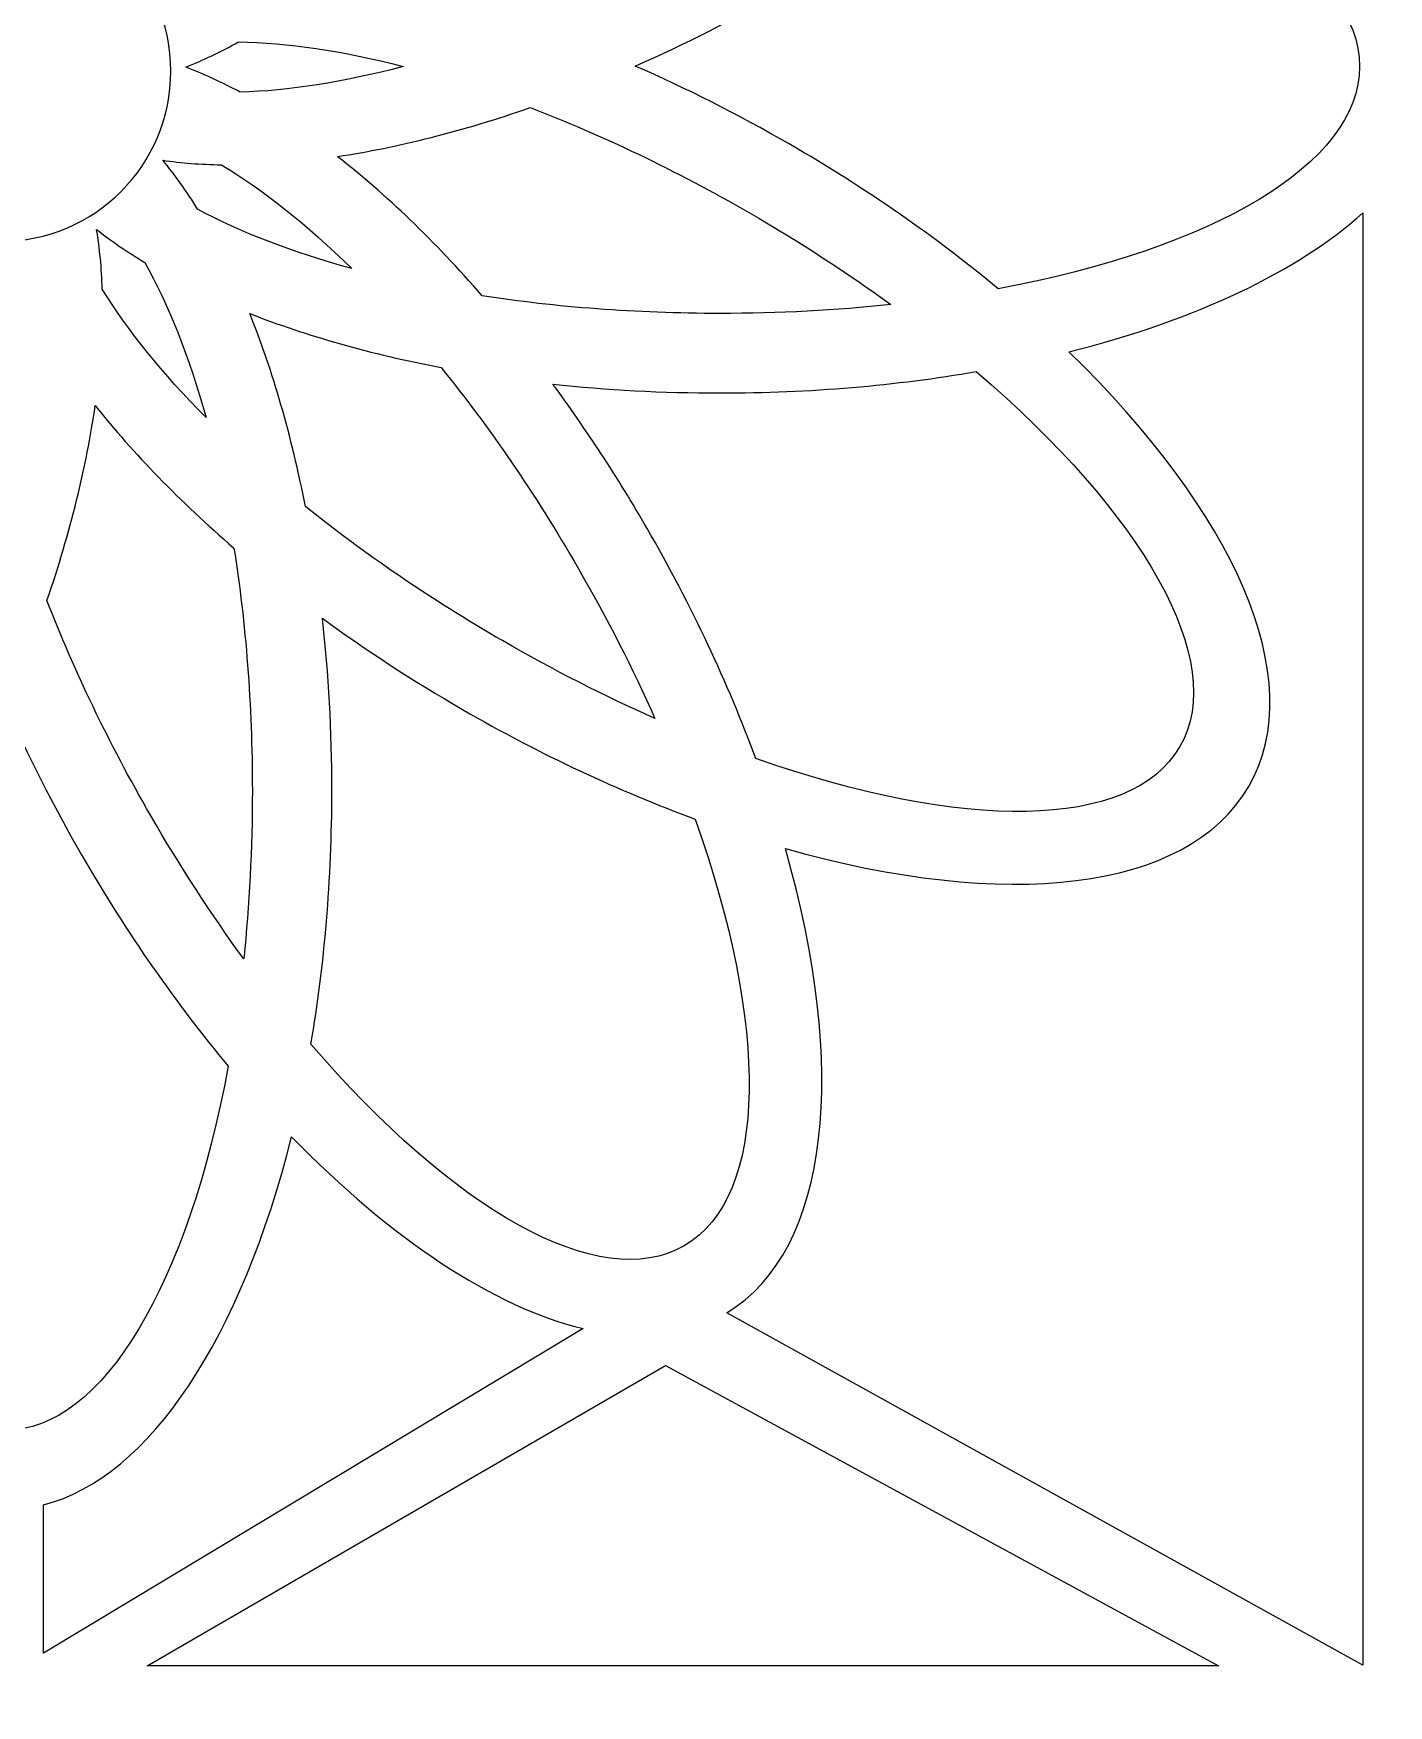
# Model space of a CAD drawing. Header units: centimetres. Extents: x 20.9 to 27, y -2.7 to 9.
# Drawn here: x 24.006 to 25.586, y 1.158 to 3.107 of the extents above; entities that cross this region are included whole.
import ezdxf

# ---------------------------------------------------------------- set-up
doc = ezdxf.new("R2010")
doc.units = ezdxf.units.CM
doc.header["$MEASUREMENT"] = 0
doc.layers.add('layer 1', color=7, linetype='Continuous')

msp = doc.modelspace()

# ---------------------------------------------------------------- linework, layer by layer
at = {"layer": 'layer 1', "color": 250}
for points, knots in [([(20.93631, -2.70131), (20.93631, -2.70131), (20.93631, 9.00077), (20.93631, 9.00077), (20.93631, 9.00077), (20.93631, 9.00077), (26.99977, 9.00077), (26.99977, 9.00077), (26.99977, 9.00077), (26.99977, 9.00077), (26.99977, -2.70131), (26.99977, -2.70131), (26.99977, -2.70131), (26.99977, -2.70131), (20.93631, -2.70131), (20.93631, -2.70131)], [0, 0, 0, 0, 0.2, 0.2, 0.2, 0.2, 0.4, 0.4, 0.4, 0.4, 0.6, 0.6, 0.6, 0.6, 1, 1, 1, 1]), ([(25.12777, 3.32829), (25.05545, 3.26797), (24.97266, 3.20998), (24.88153, 3.15736), (24.88153, 3.15736), (24.82349, 3.12386), (24.76526, 3.09439), (24.70779, 3.06899), (24.70779, 3.06899), (24.76705, 3.04306), (24.82715, 3.01277), (24.88704, 2.97819), (24.88704, 2.97819), (24.97715, 2.92617), (25.05909, 2.8689), (25.13083, 2.8093), (25.13083, 2.8093), (25.38002, 2.8559), (25.55192, 2.95447), (25.55192, 3.06852), (25.55192, 3.06852), (25.55192, 3.18303), (25.37861, 3.28194), (25.12777, 3.32829)], [0, 0, 0, 0, 0.1428571, 0.1428571, 0.1428571, 0.1428571, 0.2857143, 0.2857143, 0.2857143, 0.2857143, 0.4285714, 0.4285714, 0.4285714, 0.4285714, 0.5714286, 0.5714286, 0.5714286, 0.5714286, 0.7142857, 0.7142857, 0.7142857, 0.7142857, 1, 1, 1, 1]), ([(23.76966, 3.063), (23.76966, 3.17255), (23.85849, 3.26139), (23.96804, 3.26139), (23.96804, 3.26139), (24.07759, 3.26139), (24.16643, 3.17255), (24.16643, 3.063), (24.16643, 3.063), (24.16643, 2.95345), (24.07759, 2.86462), (23.96804, 2.86462), (23.96804, 2.86462), (23.85849, 2.86462), (23.76966, 2.95345), (23.76966, 3.063)], [0, 0, 0, 0, 0.2, 0.2, 0.2, 0.2, 0.4, 0.4, 0.4, 0.4, 0.6, 0.6, 0.6, 0.6, 1, 1, 1, 1]), ([(24.24529, 3.09706), (24.22441, 3.08553), (24.20383, 3.07568), (24.18369, 3.06761), (24.18369, 3.06761), (24.20443, 3.05983), (24.22566, 3.05013), (24.24722, 3.0386), (24.24722, 3.0386), (24.30324, 3.04), (24.3676, 3.05012), (24.43729, 3.06849), (24.43729, 3.06849), (24.36661, 3.08676), (24.30156, 3.09644), (24.24529, 3.09706)], [0, 0, 0, 0, 0.2, 0.2, 0.2, 0.2, 0.4, 0.4, 0.4, 0.4, 0.6, 0.6, 0.6, 0.6, 1, 1, 1, 1]), ([(24.58538, 3.02062), (24.50674, 2.99325), (24.43096, 2.97415), (24.3607, 2.96356), (24.3607, 2.96356), (24.41706, 2.9194), (24.47404, 2.86475), (24.52937, 2.8012), (24.52937, 2.8012), (24.61501, 2.78797), (24.70846, 2.78067), (24.80633, 2.78067), (24.80633, 2.78067), (24.87533, 2.78067), (24.94213, 2.78431), (25.00555, 2.79108), (25.00555, 2.79108), (24.9547, 2.82803), (24.8995, 2.86397), (24.8407, 2.89792), (24.8407, 2.89792), (24.75412, 2.9479), (24.66772, 2.989), (24.58538, 3.02062)], [0, 0, 0, 0, 0.1428571, 0.1428571, 0.1428571, 0.1428571, 0.2857143, 0.2857143, 0.2857143, 0.2857143, 0.4285714, 0.4285714, 0.4285714, 0.4285714, 0.5714286, 0.5714286, 0.5714286, 0.5714286, 0.7142857, 0.7142857, 0.7142857, 0.7142857, 1, 1, 1, 1]), ([(24.22517, 2.95387), (24.20133, 2.95433), (24.17858, 2.95608), (24.15711, 2.95917), (24.15711, 2.95917), (24.17118, 2.94206), (24.18471, 2.92304), (24.19762, 2.90228), (24.19762, 2.90228), (24.24683, 2.87548), (24.30762, 2.85207), (24.37717, 2.83313), (24.37717, 2.83313), (24.32509, 2.88429), (24.2736, 2.9252), (24.22517, 2.95387)], [0, 0, 0, 0, 0.2, 0.2, 0.2, 0.2, 0.4, 0.4, 0.4, 0.4, 0.6, 0.6, 0.6, 0.6, 1, 1, 1, 1]), ([(25.55578, 1.20524), (25.55578, 1.20524), (25.55578, 2.89793), (25.55578, 2.89793), (25.55578, 2.89793), (25.48002, 2.8295), (25.36013, 2.77287), (25.21306, 2.73574), (25.21306, 2.73574), (25.40507, 2.55012), (25.49461, 2.35395), (25.42275, 2.22949), (25.42275, 2.22949), (25.35119, 2.10554), (25.13799, 2.08467), (24.88263, 2.15708), (24.88263, 2.15708), (24.95546, 1.90259), (24.9359, 1.68949), (24.81436, 1.61577), (24.81436, 1.61577), (24.81436, 1.61577), (25.55578, 1.20524), (25.55578, 1.20524)], [0, 0, 0, 0, 0.1428571, 0.1428571, 0.1428571, 0.1428571, 0.2857143, 0.2857143, 0.2857143, 0.2857143, 0.4285714, 0.4285714, 0.4285714, 0.4285714, 0.5714286, 0.5714286, 0.5714286, 0.5714286, 0.7142857, 0.7142857, 0.7142857, 0.7142857, 1, 1, 1, 1]), ([(24.13616, 2.83993), (24.11574, 2.85224), (24.09692, 2.86514), (24.07986, 2.87855), (24.07986, 2.87855), (24.08349, 2.8567), (24.0857, 2.83346), (24.0865, 2.80902), (24.0865, 2.80902), (24.11572, 2.7612), (24.15666, 2.71053), (24.20743, 2.65936), (24.20743, 2.65936), (24.1879, 2.7297), (24.16376, 2.79088), (24.13616, 2.83993)], [0, 0, 0, 0, 0.2, 0.2, 0.2, 0.2, 0.4, 0.4, 0.4, 0.4, 0.6, 0.6, 0.6, 0.6, 1, 1, 1, 1]), ([(24.48148, 2.71762), (24.39969, 2.73324), (24.32451, 2.75459), (24.25837, 2.78055), (24.25837, 2.78055), (24.2851, 2.71413), (24.30712, 2.63831), (24.32327, 2.55561), (24.32327, 2.55561), (24.39081, 2.50133), (24.4681, 2.44828), (24.55285, 2.39935), (24.55285, 2.39935), (24.61261, 2.36485), (24.67228, 2.3346), (24.73059, 2.30876), (24.73059, 2.30876), (24.70503, 2.36618), (24.67519, 2.4249), (24.64124, 2.48371), (24.64124, 2.48371), (24.59126, 2.57028), (24.53698, 2.64907), (24.48148, 2.71762)], [0, 0, 0, 0, 0.1428571, 0.1428571, 0.1428571, 0.1428571, 0.2857143, 0.2857143, 0.2857143, 0.2857143, 0.4285714, 0.4285714, 0.4285714, 0.4285714, 0.5714286, 0.5714286, 0.5714286, 0.5714286, 0.7142857, 0.7142857, 0.7142857, 0.7142857, 1, 1, 1, 1]), ([(25.10504, 2.71289), (25.01225, 2.69681), (24.91156, 2.68798), (24.80633, 2.68798), (24.80633, 2.68798), (24.73931, 2.68798), (24.67415, 2.69157), (24.61168, 2.69832), (24.61168, 2.69832), (24.65003, 2.64623), (24.68694, 2.58994), (24.72151, 2.53005), (24.72151, 2.53005), (24.77354, 2.43995), (24.81586, 2.34938), (24.84819, 2.2619), (24.84819, 2.2619), (25.0873, 2.17765), (25.28546, 2.17707), (25.34248, 2.27584), (25.34248, 2.27584), (25.39974, 2.37501), (25.2991, 2.54732), (25.10504, 2.71289)], [0, 0, 0, 0, 0.1428571, 0.1428571, 0.1428571, 0.1428571, 0.2857143, 0.2857143, 0.2857143, 0.2857143, 0.4285714, 0.4285714, 0.4285714, 0.4285714, 0.5714286, 0.5714286, 0.5714286, 0.5714286, 0.7142857, 0.7142857, 0.7142857, 0.7142857, 1, 1, 1, 1]), ([(24.24, 2.50718), (24.17698, 2.5616), (24.12255, 2.61768), (24.07825, 2.67323), (24.07825, 2.67323), (24.06819, 2.60234), (24.04935, 2.52567), (24.02198, 2.44597), (24.02198, 2.44597), (24.05333, 2.36519), (24.09374, 2.28061), (24.14268, 2.19586), (24.14268, 2.19586), (24.17718, 2.1361), (24.21373, 2.08006), (24.25131, 2.02853), (24.25131, 2.02853), (24.25788, 2.09105), (24.2614, 2.15681), (24.2614, 2.22471), (24.2614, 2.22471), (24.2614, 2.32469), (24.25379, 2.42005), (24.24, 2.50718)], [0, 0, 0, 0, 0.1428571, 0.1428571, 0.1428571, 0.1428571, 0.2857143, 0.2857143, 0.2857143, 0.2857143, 0.4285714, 0.4285714, 0.4285714, 0.4285714, 0.5714286, 0.5714286, 0.5714286, 0.5714286, 0.7142857, 0.7142857, 0.7142857, 0.7142857, 1, 1, 1, 1]), ([(24.77765, 2.1913), (24.68925, 2.22376), (24.59764, 2.26646), (24.50651, 2.31908), (24.50651, 2.31908), (24.44847, 2.35259), (24.39383, 2.38828), (24.3431, 2.42536), (24.3431, 2.42536), (24.35028, 2.36107), (24.35409, 2.29387), (24.35409, 2.22471), (24.35409, 2.22471), (24.35409, 2.12067), (24.34546, 2.02107), (24.32972, 1.92915), (24.32972, 1.92915), (24.49467, 1.73664), (24.66599, 1.63705), (24.76476, 1.69408), (24.76476, 1.69408), (24.86393, 1.75133), (24.86293, 1.95088), (24.77765, 2.1913)], [0, 0, 0, 0, 0.1428571, 0.1428571, 0.1428571, 0.1428571, 0.2857143, 0.2857143, 0.2857143, 0.2857143, 0.4285714, 0.4285714, 0.4285714, 0.4285714, 0.5714286, 0.5714286, 0.5714286, 0.5714286, 0.7142857, 0.7142857, 0.7142857, 0.7142857, 1, 1, 1, 1]), ([(24.23333, 1.90327), (24.17301, 1.97559), (24.11502, 2.05838), (24.0624, 2.14951), (24.0624, 2.14951), (24.0289, 2.20755), (23.99942, 2.26578), (23.97403, 2.32325), (23.97403, 2.32325), (23.9481, 2.26399), (23.91781, 2.20389), (23.88323, 2.144), (23.88323, 2.144), (23.83121, 2.0539), (23.77393, 1.97195), (23.71434, 1.90021), (23.71434, 1.90021), (23.76093, 1.65102), (23.85951, 1.47912), (23.97356, 1.47912), (23.97356, 1.47912), (24.08807, 1.47912), (24.18698, 1.65243), (24.23333, 1.90327)], [0, 0, 0, 0, 0.1428571, 0.1428571, 0.1428571, 0.1428571, 0.2857143, 0.2857143, 0.2857143, 0.2857143, 0.4285714, 0.4285714, 0.4285714, 0.4285714, 0.5714286, 0.5714286, 0.5714286, 0.5714286, 0.7142857, 0.7142857, 0.7142857, 0.7142857, 1, 1, 1, 1]), ([(24.01797, 1.21932), (24.01797, 1.21932), (24.64709, 1.59749), (24.64709, 1.59749), (24.64709, 1.59749), (24.54316, 1.62238), (24.42315, 1.70171), (24.30713, 1.82115), (24.30713, 1.82115), (24.24916, 1.58914), (24.14277, 1.42409), (24.01797, 1.39211), (24.01797, 1.39211), (24.01797, 1.39211), (24.01797, 1.21932), (24.01797, 1.21932)], [0, 0, 0, 0, 0.2, 0.2, 0.2, 0.2, 0.4, 0.4, 0.4, 0.4, 0.6, 0.6, 0.6, 0.6, 1, 1, 1, 1]), ([(25.38743, 1.20453), (25.38743, 1.20453), (24.74312, 1.5544), (24.74312, 1.5544), (24.74312, 1.5544), (24.74312, 1.5544), (24.13897, 1.20453), (24.13897, 1.20453), (24.13897, 1.20453), (24.13897, 1.20453), (25.38743, 1.20453), (25.38743, 1.20453)], [0, 0, 0, 0, 0.25, 0.25, 0.25, 0.25, 0.5, 0.5, 0.5, 0.5, 1, 1, 1, 1])]:
    msp.add_open_spline(points, degree=3, knots=knots, dxfattribs=at)

doc.saveas('drawing.dxf')
